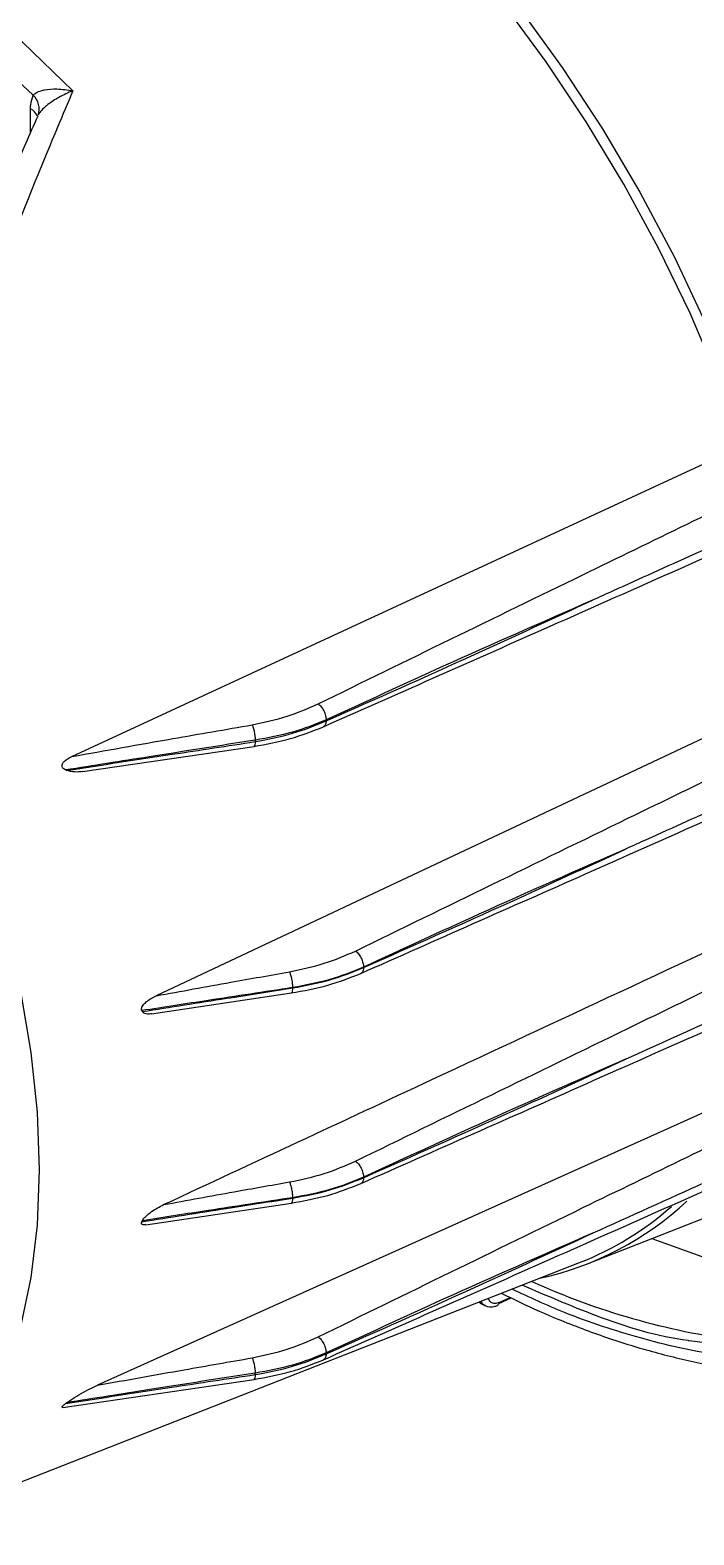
# Model space of a CAD drawing. Extents: x 8 to 113, y 0 to 87.
# Drawn here: x 13.212 to 14.88, y 2.46 to 6.237 of the extents above; entities that cross this region are included whole.
import ezdxf

# ---------------------------------------------------------------- set-up
doc = ezdxf.new("R2010")
doc.units = 0
doc.header["$MEASUREMENT"] = 0
doc.layers.add('OBJECT', color=7, linetype='CONTINUOUS')

msp = doc.modelspace()

# ---------------------------------------------------------------- linework, layer by layer
at = {"layer": 'OBJECT'}
for p, q in [((13.2129, 5.9805), (13.2129, 6.0401)), ((13.231, 6.0221), (13.231, 6.0222)), ((13.3165, 4.4141), (15.0035, 5.1946)), ((15.1533, 4.5773), (13.5283, 3.8134)), ((13.9559, 4.5059), (13.9559, 4.5035)), ((13.3439, 4.3762), (13.7745, 4.4395)), ((13.7774, 4.4552), (13.7774, 4.4514)), ((14.0498, 3.8854), (14.0498, 3.8843)), ((13.5167, 3.7681), (13.8684, 3.8206)), ((13.8714, 3.8339), (13.8714, 3.833)), ((15.0429, 3.5828), (13.3814, 2.836)), ((14.614, 3.1413), (15.4651, 3.475)), ((14.0498, 3.3568), (14.0498, 3.3579)), ((13.5028, 3.2386), (13.8684, 3.2931)), ((13.8714, 3.3055), (13.8714, 3.3065)), ((12.9197, 2.4875), (14.5927, 3.1436)), ((14.39, 3.0414), (14.4204, 3.0551)), ((14.3904, 3.0433), (14.4184, 3.0561)), ((14.9971, 2.9314), (14.8677, 2.9475)), ((13.9559, 2.9145), (13.9559, 2.9169)), ((13.2944, 2.78), (13.7745, 2.8505)), ((13.7774, 2.8625), (13.7774, 2.8662))]:
    msp.add_line(p, q, dxfattribs=at)
at = {"layer": 'OBJECT', "flags": 128}
for points in [[(15.0035, 5.1946), (14.9412, 5.3612), (14.8702, 5.5267), (14.7909, 5.6902), (14.7037, 5.8506), (14.6094, 6.0069), (14.5083, 6.1581), (14.4012, 6.3032), (14.2888, 6.4415), (14.1717, 6.5719), (14.0506, 6.6938), (13.9264, 6.8062), (13.7997, 6.9086), (13.6715, 7.0003), (13.5425, 7.0807), (13.4134, 7.1493), (13.2852, 7.2057), (13.1586, 7.2495)], [(13.7066, 7.0065), (13.8361, 6.9121), (13.964, 6.8068), (14.0892, 6.6914), (14.2111, 6.5666), (14.3289, 6.4331), (14.4417, 6.2919), (14.549, 6.1437), (14.65, 5.9897), (14.7441, 5.8306), (14.8307, 5.6675), (14.9092, 5.5016), (14.9792, 5.3337), (15.0366, 5.1754)], [(12.2693, 6.7144), (12.3978, 6.6838), (12.5291, 6.6385), (12.6622, 6.5789), (12.7961, 6.5054), (12.9298, 6.4185), (13.0622, 6.319), (13.1924, 6.2075), (13.3194, 6.085)], [(13.2199, 6.0738), (13.1012, 6.1837), (12.9799, 6.2835), (12.8569, 6.3727), (12.733, 6.4505), (12.6091, 6.5164), (12.486, 6.5701), (12.3646, 6.6111), (12.2457, 6.6391)], [(12.8258, 4.7647), (12.9082, 4.6119), (12.9824, 4.456), (13.0479, 4.2981), (13.1042, 4.1395), (13.1508, 3.9813), (13.1875, 3.8247), (13.2138, 3.6709), (13.2297, 3.521), (13.235, 3.3762), (13.2297, 3.2375), (13.2138, 3.1059), (13.1875, 2.9826), (13.1508, 2.8683), (13.1042, 2.7639), (13.0479, 2.6703), (12.9824, 2.588), (12.9082, 2.5178), (12.8258, 2.4601)], [(14.7745, 3.2042), (14.9, 3.1587), (15.039, 3.1194)]]:
    msp.add_lwpolyline(points, dxfattribs=at)
at = {"layer": 'OBJECT'}
for centre, radius, start, end in [((13.187, 6.0396), 0.0475, 340.7421, 46.0995), ((13.1984, 6.0102), 0.0332, 20.4969, 64.052), ((14.3248, 3.8748), 0.7884, 282.3075, 312.9747), ((14.3097, 3.8656), 0.7755, 291.4046, 311.4728), ((15.2288, 4.7664), 1.8334, 245.6295, 262.5299), ((14.3819, 3.0436), 0.00858, 298.2067, 358.0418)]:
    msp.add_arc(centre, radius, start, end, dxfattribs=at)
for centre, major_axis, start_param, end_param in [((10.5387, 3.1579), (3.3577, 0.6226), 0.533221, 0.534349), ((10.2751, 3.0134), (3.2718, 0.6067), 0.120597, 0.122548), ((10.2751, 3.0134), (3.2718, 0.6067), 6.012015, 6.013966), ((10.5387, 3.1579), (3.3577, 0.6226), 5.600214, 5.601342)]:
    msp.add_ellipse(centre, major_axis=major_axis, ratio=0.401488, start_param=start_param, end_param=end_param, dxfattribs=at)
for points, knots in [([(14.3643, 7.9047), (14.4279, 7.8609), (14.5562, 7.7727), (14.7469, 7.6151), (14.9364, 7.4379), (15.1219, 7.2408), (15.3009, 7.0261), (15.4701, 6.7968), (15.6275, 6.5559), (15.7708, 6.3066), (15.8983, 6.0533), (16.0083, 5.7992), (16.102, 5.5475), (16.1502, 5.3816), (16.1741, 5.2993)], [0, 0, 0, 0, 0.0803207, 0.16194, 0.244772, 0.3293776, 0.4144874, 0.5, 0.5855181, 0.670628, 0.755228, 0.8380655, 0.919682, 1, 1, 1, 1]), ([(13.3194, 6.085), (13.3129, 6.0698), (13.2937, 6.0246), (13.2239, 5.8578), (13.1112, 5.5767), (12.9642, 5.1848), (12.8719, 4.9047), (12.8258, 4.7647)], [0, 0, 0, 0, 0.037504, 0.11146, 0.407416, 0.703808, 1, 1, 1, 1]), ([(13.2199, 6.0738), (13.2221, 6.0761), (13.2268, 6.0809), (13.2374, 6.085), (13.2544, 6.0891), (13.2814, 6.0907), (13.306, 6.0877), (13.3192, 6.085), (13.3194, 6.085)], [0, 0, 0, 0, 0.1251993, 0.2697867, 0.3594491, 0.646929, 0.996074, 1, 1, 1, 1]), ([(13.3194, 6.085), (13.3192, 6.0849), (13.3077, 6.0805), (13.2861, 6.0704), (13.2622, 6.0551), (13.2473, 6.0428), (13.2379, 6.0337), (13.2338, 6.0271), (13.2318, 6.024)], [0, 0, 0, 0, 0.0039787, 0.3545043, 0.6418804, 0.732153, 0.8751845, 1, 1, 1, 1]), ([(13.2129, 6.0401), (13.213, 6.0434), (13.2133, 6.0562), (13.2171, 6.0664), (13.2199, 6.0738)], [0, 0, 0, 0, 0.2596458, 1, 1, 1, 1]), ([(13.231, 6.0217), (13.2208, 5.9986), (13.1756, 5.8957), (13.0981, 5.7125), (13.0014, 5.4742), (12.9123, 5.2439), (12.833, 5.0281), (12.7779, 4.8707), (12.7499, 4.7873), (12.7441, 4.7699)], [0, 0, 0, 0, 0.060028, 0.267454, 0.462674, 0.64546, 0.81583, 0.961512, 1, 1, 1, 1]), ([(13.9358, 4.5463), (14.1574, 4.6544), (14.5533, 4.8475), (14.95, 5.04), (15.1246, 5.1247)], [0, 0, 0, 0, 0.560008, 1, 1, 1, 1]), ([(15.1617, 5.0486), (15.1613, 5.0484), (15.0669, 5.0058), (14.9052, 4.9329), (14.7272, 4.8526), (14.6427, 4.8144), (14.6253, 4.8066), (14.6248, 4.8064)], [0, 0, 0, 0, 0.002464, 0.527441, 0.903158, 0.997088, 1, 1, 1, 1]), ([(13.9493, 4.4889), (14.1322, 4.5699), (14.5336, 4.7476), (14.9345, 4.9256), (15.1527, 5.0225)], [0, 0, 0, 0, 0.455752, 1, 1, 1, 1]), ([(14.6248, 4.8064), (14.4999, 4.7516), (14.2769, 4.6538), (14.054, 4.551), (13.9559, 4.5059)], [0, 0, 0, 0, 0.560064, 1, 1, 1, 1]), ([(13.9559, 4.5035), (14.0807, 4.5589), (14.3037, 4.6577), (14.5267, 4.761), (14.6248, 4.8064)], [0, 0, 0, 0, 0.559937, 1, 1, 1, 1]), ([(13.7698, 4.4935), (13.7998, 4.4999), (13.8595, 4.5126), (13.9104, 4.5351), (13.9358, 4.5463)], [0, 0, 0, 0, 0.501105, 1, 1, 1, 1]), ([(13.9358, 4.5463), (13.9382, 4.5441), (13.9421, 4.5408), (13.9467, 4.5342), (13.9499, 4.5285), (13.9525, 4.5225), (13.9551, 4.5146), (13.9555, 4.5093), (13.9559, 4.5059)], [0, 0, 0, 0, 0.239485, 0.368378, 0.5, 0.631622, 0.760513, 1, 1, 1, 1]), ([(13.9559, 4.5059), (13.9284, 4.4948), (13.8734, 4.4727), (13.8094, 4.461), (13.7774, 4.4552)], [0, 0, 0, 0, 0.499961, 1, 1, 1, 1]), ([(13.7774, 4.4514), (13.8094, 4.4576), (13.8734, 4.4698), (13.9284, 4.4923), (13.9559, 4.5035)], [0, 0, 0, 0, 0.500039, 1, 1, 1, 1]), ([(13.9559, 4.5035), (13.9555, 4.5004), (13.9551, 4.4956), (13.9525, 4.4914), (13.9507, 4.4894), (13.9494, 4.489), (13.9492, 4.489)], [0, 0, 0, 0, 0.457536, 0.703791, 0.955244, 1, 1, 1, 1]), ([(14.0297, 3.9258), (14.2577, 4.0369), (14.6649, 4.2353), (15.0729, 4.4331), (15.2524, 4.5201)], [0, 0, 0, 0, 0.560008, 1, 1, 1, 1]), ([(13.3165, 4.4141), (13.4011, 4.429), (13.5521, 4.4558), (13.7033, 4.482), (13.7698, 4.4935)], [0, 0, 0, 0, 0.560013, 1, 1, 1, 1]), ([(13.7698, 4.4935), (13.7708, 4.4912), (13.7722, 4.4877), (13.7739, 4.4812), (13.7751, 4.4758), (13.7761, 4.4702), (13.7771, 4.463), (13.7773, 4.4583), (13.7774, 4.4552)], [0, 0, 0, 0, 0.239573, 0.368432, 0.5, 0.63156, 0.76042, 1, 1, 1, 1]), ([(13.7741, 4.4393), (13.8054, 4.445), (13.8679, 4.4564), (13.9219, 4.4779), (13.9489, 4.4887)], [0, 0, 0, 0, 0.499768, 1, 1, 1, 1]), ([(13.7774, 4.4552), (13.6885, 4.4412), (13.5297, 4.4161), (13.3709, 4.3912), (13.3011, 4.3802)], [0, 0, 0, 0, 0.559998, 1, 1, 1, 1]), ([(13.3032, 4.3793), (13.3918, 4.3927), (13.5498, 4.4167), (13.7079, 4.4408), (13.7774, 4.4514)], [0, 0, 0, 0, 0.559997, 1, 1, 1, 1]), ([(13.7774, 4.4514), (13.7773, 4.4488), (13.7771, 4.4447), (13.7761, 4.4413), (13.7753, 4.4398), (13.7747, 4.4397), (13.7745, 4.4396)], [0, 0, 0, 0, 0.428103, 0.658373, 0.893458, 1, 1, 1, 1]), ([(15.2896, 4.444), (15.2892, 4.4438), (15.18, 4.3945), (15.0035, 4.315), (14.8107, 4.228), (14.7261, 4.1899), (14.7088, 4.182), (14.7083, 4.1818)], [0, 0, 0, 0, 0.002275, 0.563506, 0.91051, 0.997261, 1, 1, 1, 1]), ([(13.3011, 4.3802), (13.2995, 4.381), (13.2968, 4.3824), (13.2939, 4.3852), (13.2924, 4.388), (13.2919, 4.3908), (13.2924, 4.394), (13.2944, 4.3983), (13.3019, 4.4066), (13.3102, 4.4109), (13.3165, 4.4141)], [0, 0, 0, 0, 0.113364, 0.188717, 0.241998, 0.295663, 0.342489, 0.417958, 0.560438, 1, 1, 1, 1]), ([(14.0432, 3.8696), (14.2313, 3.9529), (14.644, 4.1354), (15.0562, 4.3184), (15.2806, 4.4179)], [0, 0, 0, 0, 0.455736, 1, 1, 1, 1]), ([(13.3439, 4.376), (13.3373, 4.3754), (13.3236, 4.374), (13.3102, 4.3775), (13.3032, 4.3793)], [0, 0, 0, 0, 0.4813749, 1, 1, 1, 1]), ([(14.7083, 4.1818), (14.5853, 4.1277), (14.3659, 4.0312), (14.1464, 3.9299), (14.0498, 3.8854)], [0, 0, 0, 0, 0.560058, 1, 1, 1, 1]), ([(14.0498, 3.8843), (14.1727, 3.9386), (14.3922, 4.0358), (14.6117, 4.1372), (14.7083, 4.1818)], [0, 0, 0, 0, 0.5599417, 1, 1, 1, 1]), ([(13.5474, 3.2892), (13.7726, 3.394), (14.3121, 3.6451), (14.8512, 3.8965), (15.1653, 4.0429)], [0, 0, 0, 0, 0.4174352, 1, 1, 1, 1]), ([(14.0297, 3.3984), (14.2577, 3.5095), (14.6649, 3.7079), (15.0729, 3.9056), (15.2524, 3.9926)], [0, 0, 0, 0, 0.560008, 1, 1, 1, 1]), ([(13.8635, 3.8736), (13.8934, 3.8799), (13.9532, 3.8924), (14.0042, 3.9147), (14.0297, 3.9258)], [0, 0, 0, 0, 0.5007266, 1, 1, 1, 1]), ([(14.0297, 3.9258), (14.0322, 3.9237), (14.036, 3.9203), (14.0407, 3.9137), (14.0439, 3.908), (14.0465, 3.902), (14.049, 3.8941), (14.0495, 3.8888), (14.0498, 3.8854)], [0, 0, 0, 0, 0.2394857, 0.3683804, 0.4999968, 0.631618, 0.7605141, 1, 1, 1, 1]), ([(14.7083, 3.6543), (14.7088, 3.6545), (14.8181, 3.7038), (14.9945, 3.7835), (15.1874, 3.8704), (15.2719, 3.9085), (15.2892, 3.9163), (15.2896, 3.9165)], [0, 0, 0, 0, 0.002739, 0.563971, 0.910975, 0.997725, 1, 1, 1, 1]), ([(13.5283, 3.8134), (13.5908, 3.8248), (13.7023, 3.8452), (13.8143, 3.8649), (13.8635, 3.8736)], [0, 0, 0, 0, 0.560034, 1, 1, 1, 1]), ([(13.8635, 3.8736), (13.8645, 3.8712), (13.8659, 3.8676), (13.8677, 3.8609), (13.869, 3.8553), (13.87, 3.8495), (13.871, 3.842), (13.8713, 3.8371), (13.8714, 3.8339)], [0, 0, 0, 0, 0.239579, 0.368437, 0.5, 0.631566, 0.760425, 1, 1, 1, 1]), ([(13.868, 3.8205), (13.8992, 3.8261), (13.9618, 3.8373), (14.0158, 3.8587), (14.0428, 3.8695)], [0, 0, 0, 0, 0.499545, 1, 1, 1, 1]), ([(14.0498, 3.8854), (14.0223, 3.8742), (13.9673, 3.8518), (13.9034, 3.8399), (13.8714, 3.8339)], [0, 0, 0, 0, 0.499957, 1, 1, 1, 1]), ([(13.8714, 3.833), (13.9034, 3.839), (13.9673, 3.8509), (14.0223, 3.8732), (14.0498, 3.8843)], [0, 0, 0, 0, 0.500043, 1, 1, 1, 1]), ([(14.0432, 3.3422), (14.2313, 3.4254), (14.644, 3.608), (15.0562, 3.7909), (15.2806, 3.8904)], [0, 0, 0, 0, 0.455742, 1, 1, 1, 1]), ([(14.0498, 3.8843), (14.0495, 3.8811), (14.049, 3.8763), (14.0464, 3.8721), (14.0447, 3.8702), (14.0434, 3.8698), (14.0432, 3.8697)], [0, 0, 0, 0, 0.4575346, 0.7037789, 0.9552395, 1, 1, 1, 1]), ([(13.8714, 3.8339), (13.8007, 3.8232), (13.6745, 3.804), (13.5482, 3.7847), (13.4926, 3.7762)], [0, 0, 0, 0, 0.560003, 1, 1, 1, 1]), ([(13.4939, 3.7738), (13.5644, 3.7849), (13.6902, 3.8047), (13.816, 3.8244), (13.8714, 3.833)], [0, 0, 0, 0, 0.560005, 1, 1, 1, 1]), ([(13.8714, 3.833), (13.8713, 3.8302), (13.871, 3.826), (13.87, 3.8225), (13.8692, 3.821), (13.8686, 3.8208), (13.8684, 3.8207)], [0, 0, 0, 0, 0.428171, 0.658463, 0.893592, 1, 1, 1, 1]), ([(13.4926, 3.7762), (13.4923, 3.777), (13.4917, 3.7785), (13.4918, 3.7817), (13.4931, 3.7856), (13.4969, 3.7916), (13.5083, 3.8029), (13.5198, 3.809), (13.5283, 3.8134)], [0, 0, 0, 0, 0.052382, 0.104943, 0.166385, 0.263155, 0.457421, 1, 1, 1, 1]), ([(13.5167, 3.7681), (13.516, 3.768), (13.5102, 3.7669), (13.503, 3.7676), (13.4961, 3.7706), (13.4945, 3.7729), (13.4939, 3.7738)], [0, 0, 0, 0, 0.080246, 0.672517, 0.866455, 1, 1, 1, 1]), ([(14.7083, 3.6543), (14.5853, 3.6002), (14.3659, 3.5037), (14.1464, 3.4024), (14.0498, 3.3579)], [0, 0, 0, 0, 0.560058, 1, 1, 1, 1]), ([(14.0498, 3.3568), (14.1727, 3.4112), (14.3922, 3.5083), (14.6117, 3.6097), (14.7083, 3.6543)], [0, 0, 0, 0, 0.5599417, 1, 1, 1, 1]), ([(13.9358, 2.9573), (14.1574, 3.0655), (14.5533, 3.2586), (14.95, 3.451), (15.1246, 3.5357)], [0, 0, 0, 0, 0.560008, 1, 1, 1, 1]), ([(14.6248, 3.2174), (14.6253, 3.2176), (14.7198, 3.2603), (14.8815, 3.3332), (15.0595, 3.4135), (15.144, 3.4516), (15.1613, 3.4594), (15.1617, 3.4596)], [0, 0, 0, 0, 0.002912, 0.527889, 0.903607, 0.997536, 1, 1, 1, 1]), ([(13.9493, 2.8999), (14.1322, 2.9809), (14.5336, 3.1586), (14.9345, 3.3366), (15.1527, 3.4335)], [0, 0, 0, 0, 0.4557568, 1, 1, 1, 1]), ([(13.8635, 3.3461), (13.8934, 3.3524), (13.9532, 3.365), (14.0042, 3.3872), (14.0297, 3.3984)], [0, 0, 0, 0, 0.5007266, 1, 1, 1, 1]), ([(14.0297, 3.3984), (14.0322, 3.3962), (14.036, 3.3928), (14.0407, 3.3862), (14.0439, 3.3805), (14.0465, 3.3745), (14.049, 3.3667), (14.0495, 3.3614), (14.0498, 3.3579)], [0, 0, 0, 0, 0.239486, 0.368381, 0.500001, 0.631618, 0.760514, 1, 1, 1, 1]), ([(13.5474, 3.2892), (13.6063, 3.3), (13.7115, 3.3193), (13.8171, 3.3379), (13.8635, 3.3461)], [0, 0, 0, 0, 0.560038, 1, 1, 1, 1]), ([(13.8635, 3.3461), (13.8645, 3.3437), (13.8659, 3.3401), (13.8677, 3.3334), (13.869, 3.3278), (13.87, 3.322), (13.871, 3.3145), (13.8713, 3.3096), (13.8714, 3.3065)], [0, 0, 0, 0, 0.239578, 0.368434, 0.499997, 0.631562, 0.76042, 1, 1, 1, 1]), ([(13.868, 3.293), (13.8992, 3.2986), (13.9618, 3.3099), (14.0158, 3.3313), (14.0428, 3.342)], [0, 0, 0, 0, 0.499545, 1, 1, 1, 1]), ([(14.0498, 3.3579), (14.0223, 3.3467), (13.9673, 3.3243), (13.9034, 3.3124), (13.8714, 3.3065)], [0, 0, 0, 0, 0.499957, 1, 1, 1, 1]), ([(13.8714, 3.3055), (13.9034, 3.3115), (13.9673, 3.3234), (14.0223, 3.3457), (14.0498, 3.3568)], [0, 0, 0, 0, 0.500043, 1, 1, 1, 1]), ([(14.0498, 3.3568), (14.0495, 3.3537), (14.049, 3.3488), (14.0464, 3.3446), (14.0447, 3.3427), (14.0434, 3.3423), (14.0432, 3.3422)], [0, 0, 0, 0, 0.457534, 0.703788, 0.95524, 1, 1, 1, 1]), ([(13.4926, 3.2461), (13.5633, 3.2573), (13.6896, 3.2774), (13.8159, 3.2969), (13.8714, 3.3055)], [0, 0, 0, 0, 0.560014, 1, 1, 1, 1]), ([(13.8714, 3.3065), (13.8009, 3.2959), (13.6751, 3.2769), (13.5493, 3.2575), (13.4939, 3.2489)], [0, 0, 0, 0, 0.5600153, 1, 1, 1, 1]), ([(13.4939, 3.2489), (13.4947, 3.2503), (13.4968, 3.2542), (13.5048, 3.2624), (13.5219, 3.2759), (13.5373, 3.2839), (13.5474, 3.2892)], [0, 0, 0, 0, 0.0729686, 0.1943384, 0.4686987, 1, 1, 1, 1]), ([(13.8714, 3.3055), (13.8713, 3.3028), (13.871, 3.2985), (13.87, 3.2951), (13.8692, 3.2935), (13.8686, 3.2933), (13.8684, 3.2933)], [0, 0, 0, 0, 0.428168, 0.658458, 0.893585, 1, 1, 1, 1]), ([(13.5027, 3.2391), (13.5009, 3.2387), (13.4978, 3.238), (13.4945, 3.2388), (13.4925, 3.2401), (13.4917, 3.2421), (13.4919, 3.2442), (13.4924, 3.2456), (13.4926, 3.2461)], [0, 0, 0, 0, 0.294941, 0.481428, 0.66914, 0.79386, 0.919276, 1, 1, 1, 1]), ([(14.6248, 3.2174), (14.4999, 3.1626), (14.2769, 3.0648), (14.054, 2.9621), (13.9559, 2.9169)], [0, 0, 0, 0, 0.560064, 1, 1, 1, 1]), ([(13.9559, 2.9145), (14.0807, 2.9699), (14.3037, 3.0687), (14.5267, 3.172), (14.6248, 3.2174)], [0, 0, 0, 0, 0.559937, 1, 1, 1, 1]), ([(14.3968, 3.0662), (14.4283, 3.051), (14.5011, 3.0158), (14.6146, 2.9709), (14.737, 2.9297), (14.8582, 2.8985), (14.9527, 2.8793), (15.0059, 2.8739), (15.02, 2.8724)], [0, 0, 0, 0, 0.148659, 0.342982, 0.537857, 0.733322, 0.929452, 1, 1, 1, 1]), ([(15.0067, 2.9068), (14.9825, 2.9086), (14.898, 2.9151), (14.7466, 2.952), (14.5756, 3.0061), (14.4669, 3.0565), (14.4229, 3.077)], [0, 0, 0, 0, 0.130534, 0.457841, 0.780324, 1, 1, 1, 1]), ([(14.8677, 2.9475), (14.8669, 2.9476), (14.7915, 2.9569), (14.651, 2.9997), (14.51, 3.0605), (14.4484, 3.087)], [0, 0, 0, 0, 0.006244, 0.565994, 1, 1, 1, 1]), ([(14.3393, 3.0442), (14.3437, 3.0416), (14.349, 3.0386), (14.3543, 3.0361), (14.3551, 3.0357)], [0, 0, 0, 0, 0.841823, 1, 1, 1, 1]), ([(14.3555, 3.0363), (14.3545, 3.0365), (14.3498, 3.0377), (14.3466, 3.0421), (14.3453, 3.0463), (14.3452, 3.0465)], [0, 0, 0, 0, 0.218629, 0.969189, 1, 1, 1, 1]), ([(14.3551, 3.0356), (14.3574, 3.0347), (14.3619, 3.0327), (14.3698, 3.0321), (14.3778, 3.033), (14.3832, 3.035), (14.3859, 3.036)], [0, 0, 0, 0, 0.253842, 0.505903, 0.754953, 1, 1, 1, 1]), ([(14.3904, 3.0433), (14.3866, 3.0421), (14.3791, 3.0397), (14.3702, 3.0431), (14.3652, 3.0483), (14.3646, 3.0532), (14.3645, 3.0541)], [0, 0, 0, 0, 0.311221, 0.621441, 0.93206, 1, 1, 1, 1]), ([(13.7698, 2.9045), (13.7998, 2.9109), (13.8595, 2.9236), (13.9104, 2.9461), (13.9358, 2.9573)], [0, 0, 0, 0, 0.501105, 1, 1, 1, 1]), ([(13.9358, 2.9573), (13.9382, 2.9551), (13.9421, 2.9518), (13.9467, 2.9452), (13.9499, 2.9395), (13.9525, 2.9335), (13.9551, 2.9256), (13.9555, 2.9203), (13.9559, 2.9169)], [0, 0, 0, 0, 0.239486, 0.368379, 0.5, 0.631622, 0.760508, 1, 1, 1, 1]), ([(13.9559, 2.9169), (13.9284, 2.9058), (13.8734, 2.8837), (13.8094, 2.8721), (13.7774, 2.8662)], [0, 0, 0, 0, 0.499961, 1, 1, 1, 1]), ([(13.7774, 2.8625), (13.8094, 2.8686), (13.8734, 2.8808), (13.9284, 2.9033), (13.9559, 2.9145)], [0, 0, 0, 0, 0.500039, 1, 1, 1, 1]), ([(13.9559, 2.9145), (13.9555, 2.9114), (13.9551, 2.9066), (13.9525, 2.9024), (13.9507, 2.9005), (13.9494, 2.9001), (13.9492, 2.9)], [0, 0, 0, 0, 0.457526, 0.703782, 0.955244, 1, 1, 1, 1]), ([(13.3814, 2.836), (13.4539, 2.8489), (13.5832, 2.8721), (13.7128, 2.8946), (13.7698, 2.9045)], [0, 0, 0, 0, 0.560018, 1, 1, 1, 1]), ([(13.7698, 2.9045), (13.7708, 2.9022), (13.7722, 2.8987), (13.7739, 2.8923), (13.7751, 2.8868), (13.7761, 2.8812), (13.7771, 2.874), (13.7773, 2.8693), (13.7774, 2.8662)], [0, 0, 0, 0, 0.239572, 0.368432, 0.499999, 0.63156, 0.760426, 1, 1, 1, 1]), ([(13.7741, 2.8503), (13.8054, 2.856), (13.8679, 2.8674), (13.9219, 2.8889), (13.9489, 2.8997)], [0, 0, 0, 0, 0.499768, 1, 1, 1, 1]), ([(13.3011, 2.79), (13.39, 2.8037), (13.5488, 2.8282), (13.7076, 2.852), (13.7774, 2.8625)], [0, 0, 0, 0, 0.560009, 1, 1, 1, 1]), ([(13.7774, 2.8662), (13.6889, 2.8525), (13.5309, 2.8281), (13.3728, 2.8028), (13.3032, 2.7917)], [0, 0, 0, 0, 0.560013, 1, 1, 1, 1]), ([(13.3032, 2.7917), (13.31, 2.7963), (13.3312, 2.8107), (13.3581, 2.8252), (13.3769, 2.8339), (13.3814, 2.836)], [0, 0, 0, 0, 0.259599, 0.819529, 1, 1, 1, 1]), ([(13.7774, 2.8625), (13.7773, 2.8598), (13.7771, 2.8557), (13.7761, 2.8524), (13.7753, 2.8508), (13.7747, 2.8507), (13.7745, 2.8506)], [0, 0, 0, 0, 0.428107, 0.658372, 0.893452, 1, 1, 1, 1]), ([(13.2944, 2.78), (13.2944, 2.78), (13.2937, 2.7798), (13.2928, 2.7801), (13.2919, 2.7806), (13.2922, 2.7818), (13.2933, 2.7834), (13.2961, 2.7863), (13.2991, 2.7885), (13.3011, 2.79)], [0, 0, 0, 0, 0.00281, 0.149675, 0.297858, 0.407128, 0.516269, 0.679102, 1, 1, 1, 1])]:
    msp.add_open_spline(points, degree=3, knots=knots, dxfattribs=at)

doc.saveas('drawing.dxf')
